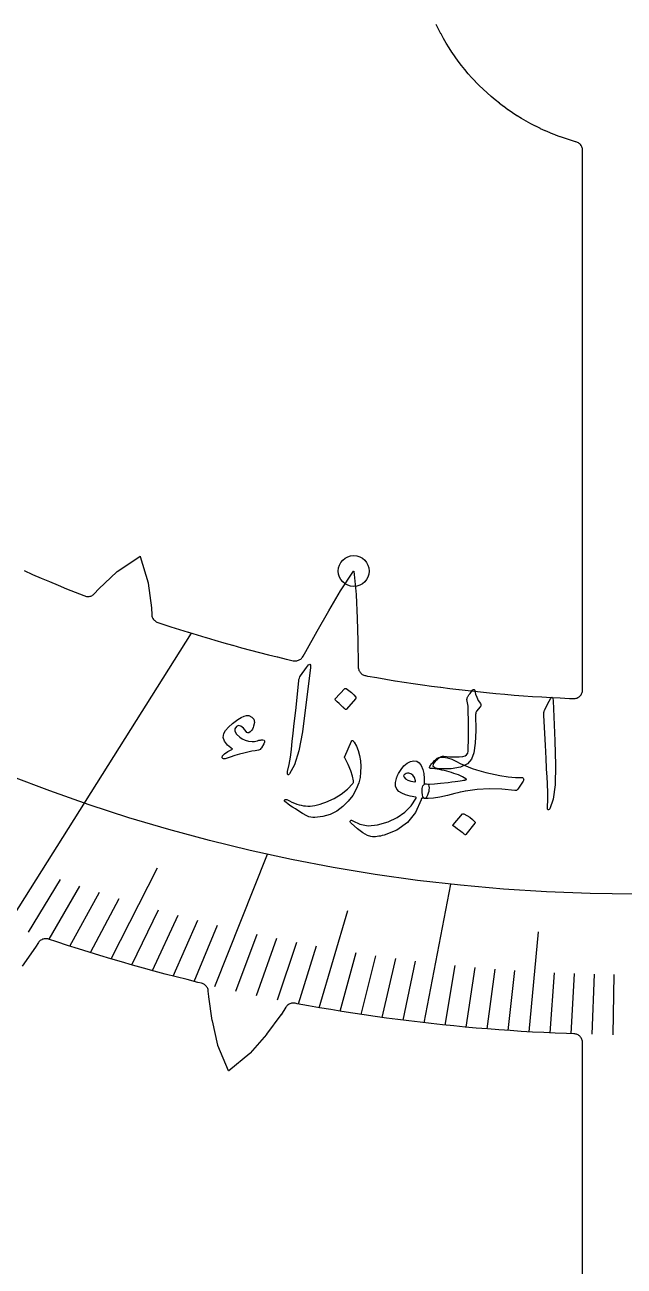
# Model space of a CAD drawing. Header units: millimetres. Extents: x -72 to 72, y -72 to 72.
# Drawn here: x -17.13 to -0.28, y -37.55 to -2.65 of the extents above; entities that cross this region are included whole.
import ezdxf

# ---------------------------------------------------------------- set-up
doc = ezdxf.new("R2010")
doc.units = ezdxf.units.MM
for name, color, linetype in [('CUT_INNER', 6, 'Continuous'), ('ENGRAVE', 7, 'Continuous'), ('ENGRAVE_FINE', 8, 'Continuous'), ('TEXT', 5, 'Continuous')]:
    doc.layers.add(name, color=color, linetype=linetype)

msp = doc.modelspace()

# ---------------------------------------------------------------- linework, layer by layer
at = {"layer": 'CUT_INNER'}
for points in [[(-17.1525, -17.9943), (-16.9162, -18.0982), (-16.9148, -18.0989), (-16.6778, -18.2013), (-16.6764, -18.2019), (-16.4388, -18.3029), (-16.4373, -18.3035), (-16.1991, -18.403), (-16.1977, -18.4036), (-15.9588, -18.5017), (-15.9574, -18.5023), (-15.718, -18.5989), (-15.7166, -18.5995), (-15.4765, -18.6946), (-15.4751, -18.6952), (-15.4487, -18.7054), (-15.4249, -18.7133), (-15.4004, -18.7188), (-15.3755, -18.7218), (-15.3504, -18.7223), (-15.3253, -18.7203), (-15.3006, -18.7158), (-15.2765, -18.7088), (-15.2532, -18.6994), (-15.2309, -18.6877), (-15.21, -18.6739), (-15.1905, -18.658), (-15.1728, -18.6403), (-15.0584, -18.514), (-15.0517, -18.5071), (-14.5456, -18.0286), (-14.5417, -18.0252), (-14.5375, -18.0221), (-13.8957, -17.5923), (-13.8907, -17.5894), (-13.8888, -17.5948), (-13.6653, -18.3342), (-13.664, -18.3392), (-13.6631, -18.3444), (-13.5755, -19.0353), (-13.5747, -19.0449), (-13.5659, -19.2248), (-13.5634, -19.2496), (-13.5585, -19.2741), (-13.5512, -19.298), (-13.5415, -19.321), (-13.5295, -19.343), (-13.5154, -19.3636), (-13.4993, -19.3828), (-13.4814, -19.4002), (-13.4619, -19.4158), (-13.4409, -19.4293), (-13.4186, -19.4406), (-13.3953, -19.4497), (-13.2784, -19.4888), (-13.2769, -19.4892), (-13.0315, -19.5695), (-13.0301, -19.57), (-12.7842, -19.6487), (-12.7827, -19.6492), (-12.5363, -19.7264), (-12.5349, -19.7268), (-12.288, -19.8025), (-12.2866, -19.803), (-12.0393, -19.8772), (-12.0378, -19.8776), (-11.79, -19.9503), (-11.7886, -19.9507), (-11.5404, -20.0219), (-11.5389, -20.0223), (-11.2903, -20.0919), (-11.2888, -20.0923), (-11.0398, -20.1604), (-11.0383, -20.1608), (-10.7888, -20.2274), (-10.7873, -20.2278), (-10.5375, -20.2928), (-10.536, -20.2932), (-10.2857, -20.3567), (-10.2842, -20.3571), (-10.0336, -20.419), (-10.0321, -20.4194), (-9.7811, -20.4798), (-9.7796, -20.4802), (-9.5868, -20.5253), (-9.5623, -20.5298), (-9.5375, -20.5318), (-9.5125, -20.5313), (-9.4878, -20.5284), (-9.4635, -20.523), (-9.4398, -20.5152), (-9.417, -20.505), (-9.3954, -20.4927), (-9.3751, -20.4783), (-9.3563, -20.4619), (-9.3392, -20.4437), (-9.3241, -20.424), (-9.311, -20.4028), (-9.2348, -20.2649), (-8.9142, -19.6956), (-8.589, -19.1274), (-8.5884, -19.1263), (-8.2585, -18.5638), (-8.2545, -18.5574), (-7.8872, -18.0094), (-7.8841, -18.0052), (-7.8832, -18.0108), (-7.8177, -18.6668), (-7.8172, -18.6743), (-7.7914, -19.3259), (-7.7913, -19.3272), (-7.7724, -19.9799), (-7.758, -20.6328), (-7.7571, -20.7036), (-7.7555, -20.7282), (-7.7516, -20.7524), (-7.7453, -20.7761), (-7.7367, -20.7991), (-7.7258, -20.8212), (-7.7129, -20.8421), (-7.698, -20.8616), (-7.6812, -20.8795), (-7.6628, -20.8958), (-7.6429, -20.9101), (-7.6216, -20.9224), (-7.5992, -20.9326), (-7.576, -20.9405), (-7.5521, -20.9461), (-7.4931, -20.9569), (-7.4916, -20.9572), (-7.2373, -21.0021), (-7.2358, -21.0024), (-6.9813, -21.0457), (-6.9798, -21.046), (-6.725, -21.0878), (-6.7235, -21.088), (-6.4684, -21.1282), (-6.4669, -21.1285), (-6.2116, -21.1671), (-6.2101, -21.1674), (-5.9546, -21.2045), (-5.9531, -21.2047), (-5.6974, -21.2402), (-5.6958, -21.2404), (-5.4399, -21.2744), (-5.4384, -21.2746), (-5.1822, -21.307), (-5.1807, -21.3072), (-4.9243, -21.338), (-4.9228, -21.3382), (-4.6663, -21.3674), (-4.6648, -21.3676), (-4.4081, -21.3952), (-4.4065, -21.3954), (-4.1497, -21.4215), (-4.1482, -21.4217), (-3.8911, -21.4462), (-3.8896, -21.4463), (-3.6324, -21.4693), (-3.6309, -21.4694), (-3.3736, -21.4907), (-3.3721, -21.4909), (-3.1146, -21.5107), (-3.1131, -21.5108), (-2.8556, -21.529), (-2.854, -21.5291), (-2.5964, -21.5457), (-2.5948, -21.5458), (-2.3371, -21.5608), (-2.3356, -21.5609), (-2.0777, -21.5744), (-2.0762, -21.5745), (-1.8183, -21.5863), (-1.8167, -21.5864), (-1.709, -21.5907), (-1.6838, -21.5904), (-1.6588, -21.5876), (-1.6342, -21.5824), (-1.6103, -21.5746), (-1.5872, -21.5645), (-1.5653, -21.5522), (-1.5448, -21.5377), (-1.5258, -21.5212), (-1.5085, -21.5028), (-1.4932, -21.4829), (-1.48, -21.4615), (-1.469, -21.4389), (-1.4603, -21.4153), (-1.454, -21.3909), (-1.4503, -21.366), (-1.449, -21.3409), (-1.449, -6.1788), (-1.4503, -6.1536), (-1.4541, -6.1287), (-1.4604, -6.1042), (-1.4691, -6.0805), (-1.4802, -6.0579), (-1.4935, -6.0364), (-1.5089, -6.0164), (-1.5263, -5.9981), (-1.5454, -5.9816), (-1.566, -5.9671), (-1.5881, -5.9548), (-1.6112, -5.9447), (-1.6353, -5.9371), (-1.641, -5.9356), (-1.644, -5.9347), (-1.7862, -5.8935), (-1.7891, -5.8926), (-1.9303, -5.8479), (-1.9332, -5.8469), (-2.0732, -5.7988), (-2.0761, -5.7977), (-2.2149, -5.7461), (-2.2177, -5.745), (-2.3552, -5.6901), (-2.3581, -5.6889), (-2.4942, -5.6305), (-2.497, -5.6293), (-2.6316, -5.5676), (-2.6344, -5.5663), (-2.7674, -5.5014), (-2.7702, -5.5), (-2.9016, -5.4318), (-2.9043, -5.4304), (-3.034, -5.359), (-3.0367, -5.3574), (-3.1646, -5.2829), (-3.1673, -5.2813), (-3.2933, -5.2036), (-3.2959, -5.202), (-3.4201, -5.1212), (-3.4226, -5.1195), (-3.5447, -5.0358), (-3.5472, -5.034), (-3.6672, -4.9473), (-3.6697, -4.9454), (-3.7875, -4.8558), (-3.7899, -4.8539), (-3.9056, -4.7614), (-3.9079, -4.7594), (-4.0212, -4.6641), (-4.0236, -4.6621), (-4.1345, -4.564), (-4.1368, -4.5619), (-4.2452, -4.4611), (-4.2475, -4.459), (-4.3534, -4.3556), (-4.3556, -4.3534), (-4.459, -4.2475), (-4.4611, -4.2452), (-4.5619, -4.1368), (-4.564, -4.1345), (-4.6621, -4.0236), (-4.6641, -4.0212), (-4.7594, -3.9079), (-4.7614, -3.9056), (-4.8539, -3.7899), (-4.8558, -3.7875), (-4.9454, -3.6697), (-4.9473, -3.6672), (-5.034, -3.5472), (-5.0358, -3.5447), (-5.1195, -3.4226), (-5.1212, -3.4201), (-5.202, -3.2959), (-5.2036, -3.2933), (-5.2813, -3.1673), (-5.2829, -3.1646), (-5.3574, -3.0367), (-5.359, -3.034), (-5.4304, -2.9043), (-5.4318, -2.9016), (-5.5, -2.7702), (-5.5014, -2.7674), (-5.5663, -2.6344)], [(-1.449, -45.6839), (-1.449, -31.2659), (-1.4502, -31.2419), (-1.4536, -31.2182), (-1.4593, -31.1949), (-1.4672, -31.1722), (-1.4773, -31.1504), (-1.4894, -31.1297), (-1.5034, -31.1102), (-1.5193, -31.0922), (-1.5368, -31.0757), (-1.5558, -31.061), (-1.5761, -31.0482), (-1.5975, -31.0375), (-1.6199, -31.0288), (-1.643, -31.0223), (-1.6666, -31.018), (-1.6906, -31.0161), (-1.9039, -31.0089), (-2.2212, -30.9962), (-2.5383, -30.9816), (-2.8554, -30.9651), (-3.1724, -30.9466), (-3.4893, -30.9261), (-3.806, -30.9037), (-4.1226, -30.8794), (-4.439, -30.8532), (-4.7552, -30.8249), (-5.0713, -30.7948), (-5.3872, -30.7627), (-5.7029, -30.7287), (-6.0184, -30.6927), (-6.3336, -30.6548), (-6.6486, -30.615), (-6.9634, -30.5732), (-7.2779, -30.5296), (-7.5921, -30.4839), (-7.906, -30.4364), (-8.2197, -30.3869), (-8.533, -30.3355), (-8.846, -30.2822), (-9.1587, -30.227), (-9.471, -30.1698), (-9.5355, -30.1576), (-9.56, -30.1542), (-9.5846, -30.1532), (-9.6092, -30.1547), (-9.6336, -30.1586), (-9.6575, -30.1649), (-9.6806, -30.1735), (-9.7027, -30.1843), (-9.7237, -30.1972), (-9.7433, -30.2122), (-9.7614, -30.229), (-9.7777, -30.2475), (-9.792, -30.2676), (-9.9278, -30.4778), (-9.9324, -30.4844), (-10.3331, -31.0251), (-10.3391, -31.0326), (-10.7958, -31.5584), (-10.7994, -31.5622), (-10.8033, -31.5657), (-11.3999, -32.0563), (-11.4045, -32.0597), (-11.407, -32.0545), (-11.7019, -31.3406), (-11.7037, -31.3357), (-11.7051, -31.3307), (-11.8599, -30.6517), (-11.8617, -30.6422), (-11.9602, -29.9765), (-11.9611, -29.9685), (-11.9738, -29.816), (-11.9769, -29.7922), (-11.9823, -29.7687), (-11.99, -29.7459), (-11.9998, -29.7239), (-12.0116, -29.703), (-12.0255, -29.6833), (-12.0411, -29.665), (-12.0585, -29.6483), (-12.0774, -29.6334), (-12.0976, -29.6203), (-12.119, -29.6093), (-12.1413, -29.6003), (-12.1644, -29.5936), (-12.2645, -29.5695), (-12.5727, -29.4933), (-12.8805, -29.4152), (-13.1878, -29.3352), (-13.4946, -29.2534), (-13.8008, -29.1696), (-14.1066, -29.084), (-14.4118, -28.9965), (-14.7165, -28.9071), (-15.0206, -28.8159), (-15.3242, -28.7228), (-15.6272, -28.6279), (-15.9296, -28.531), (-16.2313, -28.4324), (-16.4654, -28.3543), (-16.4895, -28.3475), (-16.5142, -28.3433), (-16.5391, -28.3415), (-16.5641, -28.3422), (-16.5889, -28.3454), (-16.6133, -28.351), (-16.637, -28.3591), (-16.6597, -28.3695), (-16.6813, -28.3821), (-16.7016, -28.3969), (-16.7202, -28.4135), (-16.7371, -28.432), (-16.7521, -28.452), (-16.8368, -28.5781), (-16.8376, -28.5792), (-17.2061, -29.1147)]]:
    msp.add_lwpolyline(points, dxfattribs=at)
at = {"layer": 'ENGRAVE'}
for points in [[(-17.6107, -27.955), (-12.4448, -19.7547)], [(-11.7884, -29.6833), (-10.3108, -25.9626)], [(-5.9076, -30.7056), (-5.1579, -26.809)]]:
    msp.add_lwpolyline(points, dxfattribs=at)
for centre, radius in [((0, 20.703), 47.7912), ((-7.8839, -18.0044), 0.4347)]:
    msp.add_circle(centre, radius, dxfattribs=at)
at = {"layer": 'ENGRAVE_FINE'}
for points in [[(-14.7092, -28.9093), (-13.4049, -26.346)], [(-17.0322, -28.1606), (-16.1347, -26.6767)], [(-16.4527, -28.3587), (-15.5837, -26.8607)], [(-15.8724, -28.5495), (-15.032, -27.038)], [(-15.2912, -28.733), (-14.4798, -27.2083)], [(-14.1264, -29.0784), (-13.3736, -27.5288)], [(-8.8532, -30.281), (-8.0549, -27.5507)], [(-13.5429, -29.2403), (-12.8197, -27.679)], [(-12.9587, -29.395), (-12.2654, -27.8225)], [(-12.3739, -29.5427), (-11.7107, -27.9593)], [(-11.2024, -29.8168), (-10.5999, -28.2133)], [(-2.9554, -30.9594), (-2.6867, -28.1445)], [(-10.6158, -29.9433), (-10.044, -28.3304)], [(-10.0287, -30.0628), (-9.4877, -28.4411)], [(-9.4412, -30.1753), (-8.9312, -28.5453)], [(-8.2648, -30.3796), (-7.8172, -28.7344)], [(-7.676, -30.4714), (-7.2598, -28.8193)], [(-7.0868, -30.5563), (-6.7022, -28.8978)], [(-6.4974, -30.6344), (-6.1444, -28.97)], [(-5.3176, -30.77), (-5.0282, -29.0954)], [(-4.7274, -30.8275), (-4.4699, -29.1486)], [(-4.1369, -30.8783), (-3.9114, -29.1955)], [(-3.5462, -30.9222), (-3.3529, -29.2361)], [(-2.3645, -30.9899), (-2.2355, -29.2986)], [(-1.7735, -31.0135), (-1.6767, -29.3205)], [(-1.1824, -31.0304), (-1.1178, -29.3361)], [(-0.5912, -31.0405), (-0.5589, -29.3455)]]:
    msp.add_lwpolyline(points, dxfattribs=at)
at = {"layer": 'TEXT'}
for points in [[(-9.2165, -20.7141), (-9.1578, -20.6408), (-9.119, -20.619), (-9.0998, -20.6489), (-9.1003, -20.7305), (-9.2399, -21.8428), (-9.325, -22.5256), (-9.4267, -23.0637), (-9.5471, -23.4567), (-9.687, -23.7044), (-9.7067, -23.7229), (-9.7226, -23.7316), (-9.7346, -23.7308), (-9.7427, -23.7202), (-9.7478, -23.7054), (-9.7497, -23.6872), (-9.7485, -23.6656), (-9.7442, -23.6406), (-9.7018, -23.4478), (-9.6659, -23.2413), (-9.6362, -23.0213), (-9.6126, -22.7876), (-9.6053, -22.7268), (-9.5871, -22.5622), (-9.5579, -22.2938), (-9.5172, -21.9218), (-9.4313, -21.0956), (-9.4238, -21.0524), (-9.4128, -21.0134), (-9.3983, -20.9787), (-9.3802, -20.9483)], [(-8.1321, -21.312), (-8.1257, -21.3075), (-8.1175, -21.3055), (-8.1077, -21.3063), (-8.0961, -21.3097), (-8.0194, -21.3609), (-7.9489, -21.4189), (-7.8845, -21.4838), (-7.8262, -21.5555), (-7.8211, -21.5657), (-7.8198, -21.5752), (-7.8223, -21.584), (-7.8285, -21.5921), (-8.096, -21.8943), (-8.1052, -21.901), (-8.1154, -21.9011), (-8.1265, -21.8946), (-8.1387, -21.8816), (-8.1492, -21.8703), (-8.1659, -21.8532), (-8.1888, -21.8302), (-8.2179, -21.8014), (-8.2536, -21.7666), (-8.2965, -21.7257), (-8.3466, -21.6788), (-8.4038, -21.6256), (-8.4111, -21.6172), (-8.4141, -21.6097), (-8.4127, -21.6029), (-8.4071, -21.5971)], [(-4.6676, -23.065), (-4.6635, -22.9336), (-4.6607, -22.7953), (-4.659, -22.6499), (-4.6584, -22.4976), (-4.659, -22.3377), (-4.6612, -22.1695), (-4.6648, -21.9932), (-4.6697, -21.8087), (-4.7012, -21.6173), (-4.699, -21.5929), (-4.6937, -21.5699), (-4.6853, -21.5485), (-4.6739, -21.5286), (-4.6671, -21.5184), (-4.6576, -21.5052), (-4.6453, -21.4887), (-4.6302, -21.4692), (-4.6126, -21.4462), (-4.5927, -21.4194), (-4.5705, -21.3889), (-4.546, -21.3546), (-4.5374, -21.3435), (-4.5277, -21.336), (-4.5167, -21.332), (-4.5044, -21.3316), (-4.4947, -21.3349), (-4.4871, -21.3426), (-4.4816, -21.3546), (-4.4782, -21.371), (-4.4581, -21.4634), (-4.4257, -21.5542), (-4.381, -21.6433), (-4.3238, -21.7308), (-4.3096, -21.7551), (-4.3057, -21.7784), (-4.312, -21.8007), (-4.3287, -21.8219), (-4.4335, -21.944), (-4.4426, -21.9594), (-4.4494, -21.9801), (-4.4541, -22.0063), (-4.4565, -22.0378), (-4.4537, -22.4865), (-4.471, -22.845), (-4.5093, -23.113), (-4.569, -23.2907), (-4.6874, -23.4275), (-4.8783, -23.52), (-5.1416, -23.5673), (-5.4769, -23.5681), (-5.5987, -23.546), (-5.6542, -23.4999), (-5.6435, -23.43), (-5.567, -23.3364), (-5.5542, -23.3244), (-5.5417, -23.3126), (-5.5296, -23.301), (-5.5178, -23.2898), (-5.5063, -23.2787), (-5.4951, -23.2679), (-5.4842, -23.2573), (-5.4737, -23.247), (-5.4485, -23.2281), (-5.4197, -23.2158), (-5.3872, -23.2104), (-5.3509, -23.2117), (-5.1894, -23.2259), (-5.0463, -23.2316), (-4.9217, -23.2292), (-4.8155, -23.2186), (-4.7545, -23.2026), (-4.7095, -23.1716), (-4.6805, -23.1257), (-4.6676, -23.065)], [(-2.3925, -21.6597), (-2.3465, -21.5778), (-2.3117, -21.5501), (-2.2879, -21.5765), (-2.2752, -21.657), (-2.233, -22.7773), (-2.2064, -23.4649), (-2.2198, -24.0123), (-2.2749, -24.4197), (-2.3729, -24.6867), (-2.3894, -24.7081), (-2.4037, -24.7193), (-2.4156, -24.7204), (-2.4253, -24.7113), (-2.4327, -24.6975), (-2.4376, -24.6799), (-2.4399, -24.6583), (-2.4397, -24.633), (-2.4291, -24.4359), (-2.427, -24.2263), (-2.4333, -24.0043), (-2.4479, -23.7699), (-2.4505, -23.7087), (-2.4592, -23.5434), (-2.4738, -23.2738), (-2.4938, -22.9001), (-2.5428, -22.0709), (-2.5424, -22.027), (-2.5378, -21.9868), (-2.5291, -21.9502), (-2.5162, -21.9173)], [(-10.4798, -22.9712), (-10.4991, -22.9988), (-10.5187, -23.0204), (-10.5387, -23.0361), (-10.5591, -23.0459), (-10.6522, -23.0573), (-10.7523, -23.0739), (-10.8595, -23.0955), (-10.9738, -23.1222), (-11.0953, -23.1542), (-11.2242, -23.1917), (-11.3606, -23.2345), (-11.5044, -23.2828), (-11.5284, -23.2871), (-11.5483, -23.2854), (-11.5643, -23.2777), (-11.5763, -23.2639), (-11.5791, -23.2588), (-11.581, -23.2544), (-11.5819, -23.251), (-11.5818, -23.2483), (-11.5711, -23.1999), (-11.5197, -23.1445), (-11.4277, -23.082), (-11.2955, -23.0122), (-11.4349, -22.8997), (-11.5214, -22.7894), (-11.5554, -22.6816), (-11.5372, -22.5765), (-11.488, -22.4873), (-11.4053, -22.3911), (-11.2893, -22.2877), (-11.1403, -22.1767), (-11.0473, -22.1205), (-10.966, -22.084), (-10.8963, -22.0675), (-10.8382, -22.0708), (-10.746, -22.1105), (-10.692, -22.1733), (-10.6762, -22.2594), (-10.6987, -22.3689), (-10.7139, -22.4079), (-10.7355, -22.4466), (-10.7635, -22.4848), (-10.7978, -22.5227), (-10.8312, -22.5493), (-10.8616, -22.5572), (-10.8891, -22.5465), (-10.9137, -22.517), (-10.9869, -22.4183), (-11.056, -22.3621), (-11.1213, -22.3485), (-11.1831, -22.3775), (-11.2254, -22.4383), (-11.2241, -22.5081), (-11.1791, -22.5869), (-11.0902, -22.6744), (-11.0176, -22.7252), (-10.9357, -22.763), (-10.8445, -22.7875), (-10.7442, -22.7989), (-10.7102, -22.7982), (-10.6735, -22.794), (-10.6343, -22.7864), (-10.5925, -22.7752), (-10.5702, -22.7693), (-10.5487, -22.7641), (-10.5279, -22.7596), (-10.5079, -22.7558), (-10.489, -22.7529), (-10.4715, -22.7511), (-10.4555, -22.7504), (-10.441, -22.7509), (-10.4066, -22.7606), (-10.3911, -22.7827), (-10.3944, -22.8174), (-10.4165, -22.8645)], [(-7.949, -22.7887), (-7.945, -22.781), (-7.9408, -22.7751), (-7.9363, -22.771), (-7.9316, -22.7687), (-7.9189, -22.7698), (-7.9046, -22.7782), (-7.8888, -22.7938), (-7.8715, -22.8166), (-7.8078, -22.9285), (-7.7575, -23.0535), (-7.7208, -23.1916), (-7.6976, -23.3428), (-7.6866, -23.5032), (-7.6898, -23.6588), (-7.7071, -23.8095), (-7.7389, -23.9555), (-7.8131, -24.1421), (-7.9127, -24.3161), (-8.0379, -24.4773), (-8.1891, -24.6256), (-8.362, -24.753), (-8.5513, -24.8473), (-8.757, -24.9083), (-8.9786, -24.9357), (-9.0368, -24.9362), (-9.0933, -24.9281), (-9.1482, -24.9117), (-9.2013, -24.8867), (-9.3212, -24.8175), (-9.4289, -24.7535), (-9.5245, -24.695), (-9.6081, -24.642), (-9.6795, -24.5947), (-9.7384, -24.553), (-9.7849, -24.5172), (-9.8191, -24.4872), (-9.8257, -24.4788), (-9.83, -24.4709), (-9.832, -24.4634), (-9.8317, -24.4565), (-9.829, -24.4481), (-9.8246, -24.4405), (-9.8187, -24.434), (-9.8111, -24.4283), (-9.8022, -24.4247), (-9.7921, -24.4243), (-9.781, -24.427), (-9.7687, -24.4329), (-9.6941, -24.4703), (-9.6222, -24.5033), (-9.5528, -24.5319), (-9.4861, -24.556), (-9.4215, -24.5757), (-9.3584, -24.5913), (-9.2969, -24.6026), (-9.2369, -24.6098), (-9.1762, -24.6127), (-9.1126, -24.6111), (-9.046, -24.6052), (-8.9764, -24.5948), (-8.9039, -24.5796), (-8.8284, -24.5594), (-8.75, -24.5342), (-8.6686, -24.5039), (-8.4372, -24.3998), (-8.234, -24.277), (-8.0589, -24.1356), (-7.9117, -23.9761), (-7.9017, -23.9629), (-7.8947, -23.9467), (-7.8908, -23.9278), (-7.8899, -23.906), (-7.9153, -23.7716), (-7.9651, -23.6183), (-8.0388, -23.446), (-8.1362, -23.2547), (-8.1399, -23.243), (-8.1415, -23.2328), (-8.141, -23.2242), (-8.1386, -23.2172)], [(-5.9917, -24.4348), (-6.1499, -24.7921), (-6.3758, -25.0782), (-6.67, -25.2921), (-7.0326, -25.4326), (-7.0823, -25.4447), (-7.1312, -25.4549), (-7.1793, -25.4632), (-7.2264, -25.4695), (-7.2724, -25.4737), (-7.3167, -25.4755), (-7.3595, -25.4749), (-7.4008, -25.4719), (-7.4999, -25.4418), (-7.6258, -25.3694), (-7.778, -25.2547), (-7.956, -25.0973), (-7.9743, -25.0759), (-7.9838, -25.0566), (-7.9847, -25.0394), (-7.977, -25.0243), (-7.9637, -25.0139), (-7.9482, -25.0108), (-7.9303, -25.0151), (-7.9101, -25.0267), (-7.7145, -25.1262), (-7.4824, -25.1644), (-7.2148, -25.1406), (-6.9128, -25.0544), (-6.6606, -24.9377), (-6.4455, -24.7877), (-6.2675, -24.6047), (-6.1262, -24.3891), (-6.126, -24.3808), (-6.1277, -24.374), (-6.1314, -24.3686), (-6.137, -24.3647), (-6.2941, -24.3338), (-6.4263, -24.2967), (-6.5335, -24.2536), (-6.6157, -24.2048), (-6.675, -24.139), (-6.7058, -24.0555), (-6.7081, -23.9543), (-6.6821, -23.8355), (-6.6772, -23.82), (-6.6716, -23.8043), (-6.6655, -23.7883), (-6.6587, -23.7722), (-6.6513, -23.7556), (-6.6432, -23.7382), (-6.6344, -23.7201), (-6.6249, -23.7012), (-6.5526, -23.5804), (-6.4725, -23.483), (-6.3846, -23.4092), (-6.2889, -23.3588), (-6.1955, -23.3369), (-6.1144, -23.3488), (-6.0453, -23.3946), (-5.9882, -23.4743), (-5.943, -23.5804), (-5.9138, -23.7004), (-5.9007, -23.8343), (-5.9038, -23.9821), (-5.8948, -23.9832), (-5.886, -23.9839), (-5.8775, -23.9843), (-5.8692, -23.9844), (-5.861, -23.9845), (-5.8525, -23.9849), (-5.8437, -23.9856), (-5.8347, -23.9866), (-5.8048, -23.9971), (-5.7833, -24.0197), (-5.7704, -24.0544), (-5.766, -24.1012), (-5.7681, -24.1518), (-5.7755, -24.2022), (-5.7881, -24.2526), (-5.8059, -24.3028), (-5.8265, -24.3464), (-5.8471, -24.3768), (-5.8677, -24.3939), (-5.8884, -24.3978), (-5.9759, -24.3863), (-5.9776, -24.3944), (-5.9807, -24.4052), (-5.9855, -24.4187), (-5.9917, -24.4348)], [(-4.9949, -23.3591), (-4.8915, -23.4125), (-4.783, -23.4628), (-4.6694, -23.5099), (-4.5507, -23.5538), (-4.4275, -23.5946), (-4.3005, -23.6326), (-4.1696, -23.6677), (-4.0349, -23.6999), (-3.7737, -23.7546), (-3.5409, -23.7911), (-3.337, -23.81), (-3.1621, -23.8117), (-3.1433, -23.813), (-3.1283, -23.8186), (-3.117, -23.8285), (-3.1094, -23.8428), (-3.1057, -23.8593), (-3.106, -23.8761), (-3.1104, -23.8932), (-3.1187, -23.9107), (-3.273, -24.1418), (-3.2878, -24.1601), (-3.3062, -24.1713), (-3.3281, -24.1754), (-3.3535, -24.1724), (-3.7186, -24.1373), (-4.0704, -24.1291), (-4.4097, -24.1479), (-4.737, -24.1942), (-4.7552, -24.197), (-4.7866, -24.2032), (-4.8311, -24.2129), (-4.8888, -24.226), (-4.9597, -24.2425), (-5.0438, -24.2622), (-5.1411, -24.2851), (-5.2518, -24.3112), (-5.4664, -24.358), (-5.6449, -24.3876), (-5.7872, -24.4006), (-5.893, -24.3972), (-5.9182, -24.3842), (-5.9386, -24.3522), (-5.9541, -24.3013), (-5.9647, -24.2315), (-5.9614, -24.121), (-5.9387, -24.0442), (-5.8967, -24.0009), (-5.8353, -23.9911), (-5.7443, -23.9937), (-5.6134, -23.9874), (-5.4427, -23.9718), (-5.2324, -23.9464), (-5.1264, -23.9328), (-5.0337, -23.9205), (-4.9542, -23.9098), (-4.888, -23.9006), (-4.8352, -23.893), (-4.7961, -23.8871), (-4.7707, -23.8828), (-4.7591, -23.8802), (-4.7546, -23.8785), (-4.7507, -23.8771), (-4.7474, -23.8758), (-4.7447, -23.8748), (-4.7423, -23.8741), (-4.74, -23.8736), (-4.7377, -23.8734), (-4.7354, -23.8735), (-4.7207, -23.8682), (-4.7146, -23.862), (-4.717, -23.8549), (-4.7279, -23.8468), (-4.7768, -23.8174), (-4.8287, -23.7896), (-4.8836, -23.7634), (-4.9414, -23.7388), (-5.0023, -23.7155), (-5.066, -23.6933), (-5.1328, -23.672), (-5.2024, -23.6517), (-5.2709, -23.633), (-5.3388, -23.616), (-5.4059, -23.6006), (-5.4724, -23.587), (-5.5377, -23.5755), (-5.6012, -23.5663), (-5.6631, -23.5596), (-5.7233, -23.5553), (-5.7385, -23.5513), (-5.7482, -23.544), (-5.7523, -23.5334), (-5.7508, -23.5196), (-5.74, -23.496), (-5.7276, -23.4732), (-5.7135, -23.4512), (-5.6979, -23.4299), (-5.6809, -23.4088), (-5.6627, -23.3874), (-5.6433, -23.3654), (-5.6227, -23.3431), (-5.5785, -23.3013), (-5.5358, -23.2703), (-5.4945, -23.2499), (-5.4546, -23.2402), (-5.3565, -23.2391), (-5.2473, -23.2586), (-5.1269, -23.2986), (-4.9949, -23.3591)], [(-6.1432, -23.8992), (-6.1795, -23.81), (-6.2236, -23.7443), (-6.2755, -23.7022), (-6.3353, -23.6836), (-6.3732, -23.688), (-6.408, -23.6985), (-6.4396, -23.7152), (-6.4681, -23.7381), (-6.4781, -23.7511), (-6.4815, -23.7661), (-6.4782, -23.7833), (-6.4682, -23.8026), (-6.4273, -23.8503), (-6.3633, -23.8879), (-6.2763, -23.9155), (-6.1664, -23.9328), (-6.1547, -23.9322), (-6.1469, -23.9263), (-6.1431, -23.9154), (-6.1432, -23.8992)], [(-4.8281, -24.8353), (-4.8217, -24.8302), (-4.8132, -24.8277), (-4.8026, -24.8277), (-4.79, -24.8301), (-4.7033, -24.8752), (-4.6225, -24.9276), (-4.5475, -24.9872), (-4.4784, -25.0542), (-4.472, -25.0639), (-4.4697, -25.0733), (-4.4715, -25.0823), (-4.4773, -25.0909), (-4.7324, -25.4134), (-4.7414, -25.4208), (-4.7522, -25.4217), (-4.7648, -25.4161), (-4.779, -25.404), (-4.7913, -25.3936), (-4.8107, -25.3778), (-4.8374, -25.3567), (-4.8711, -25.3302), (-4.9126, -25.2983), (-4.9623, -25.2609), (-5.0202, -25.218), (-5.0863, -25.1694), (-5.0949, -25.1616), (-5.0988, -25.1543), (-5.0981, -25.1475), (-5.0926, -25.1412)]]:
    msp.add_lwpolyline(points, close=True, dxfattribs=at)

doc.saveas('drawing.dxf')
